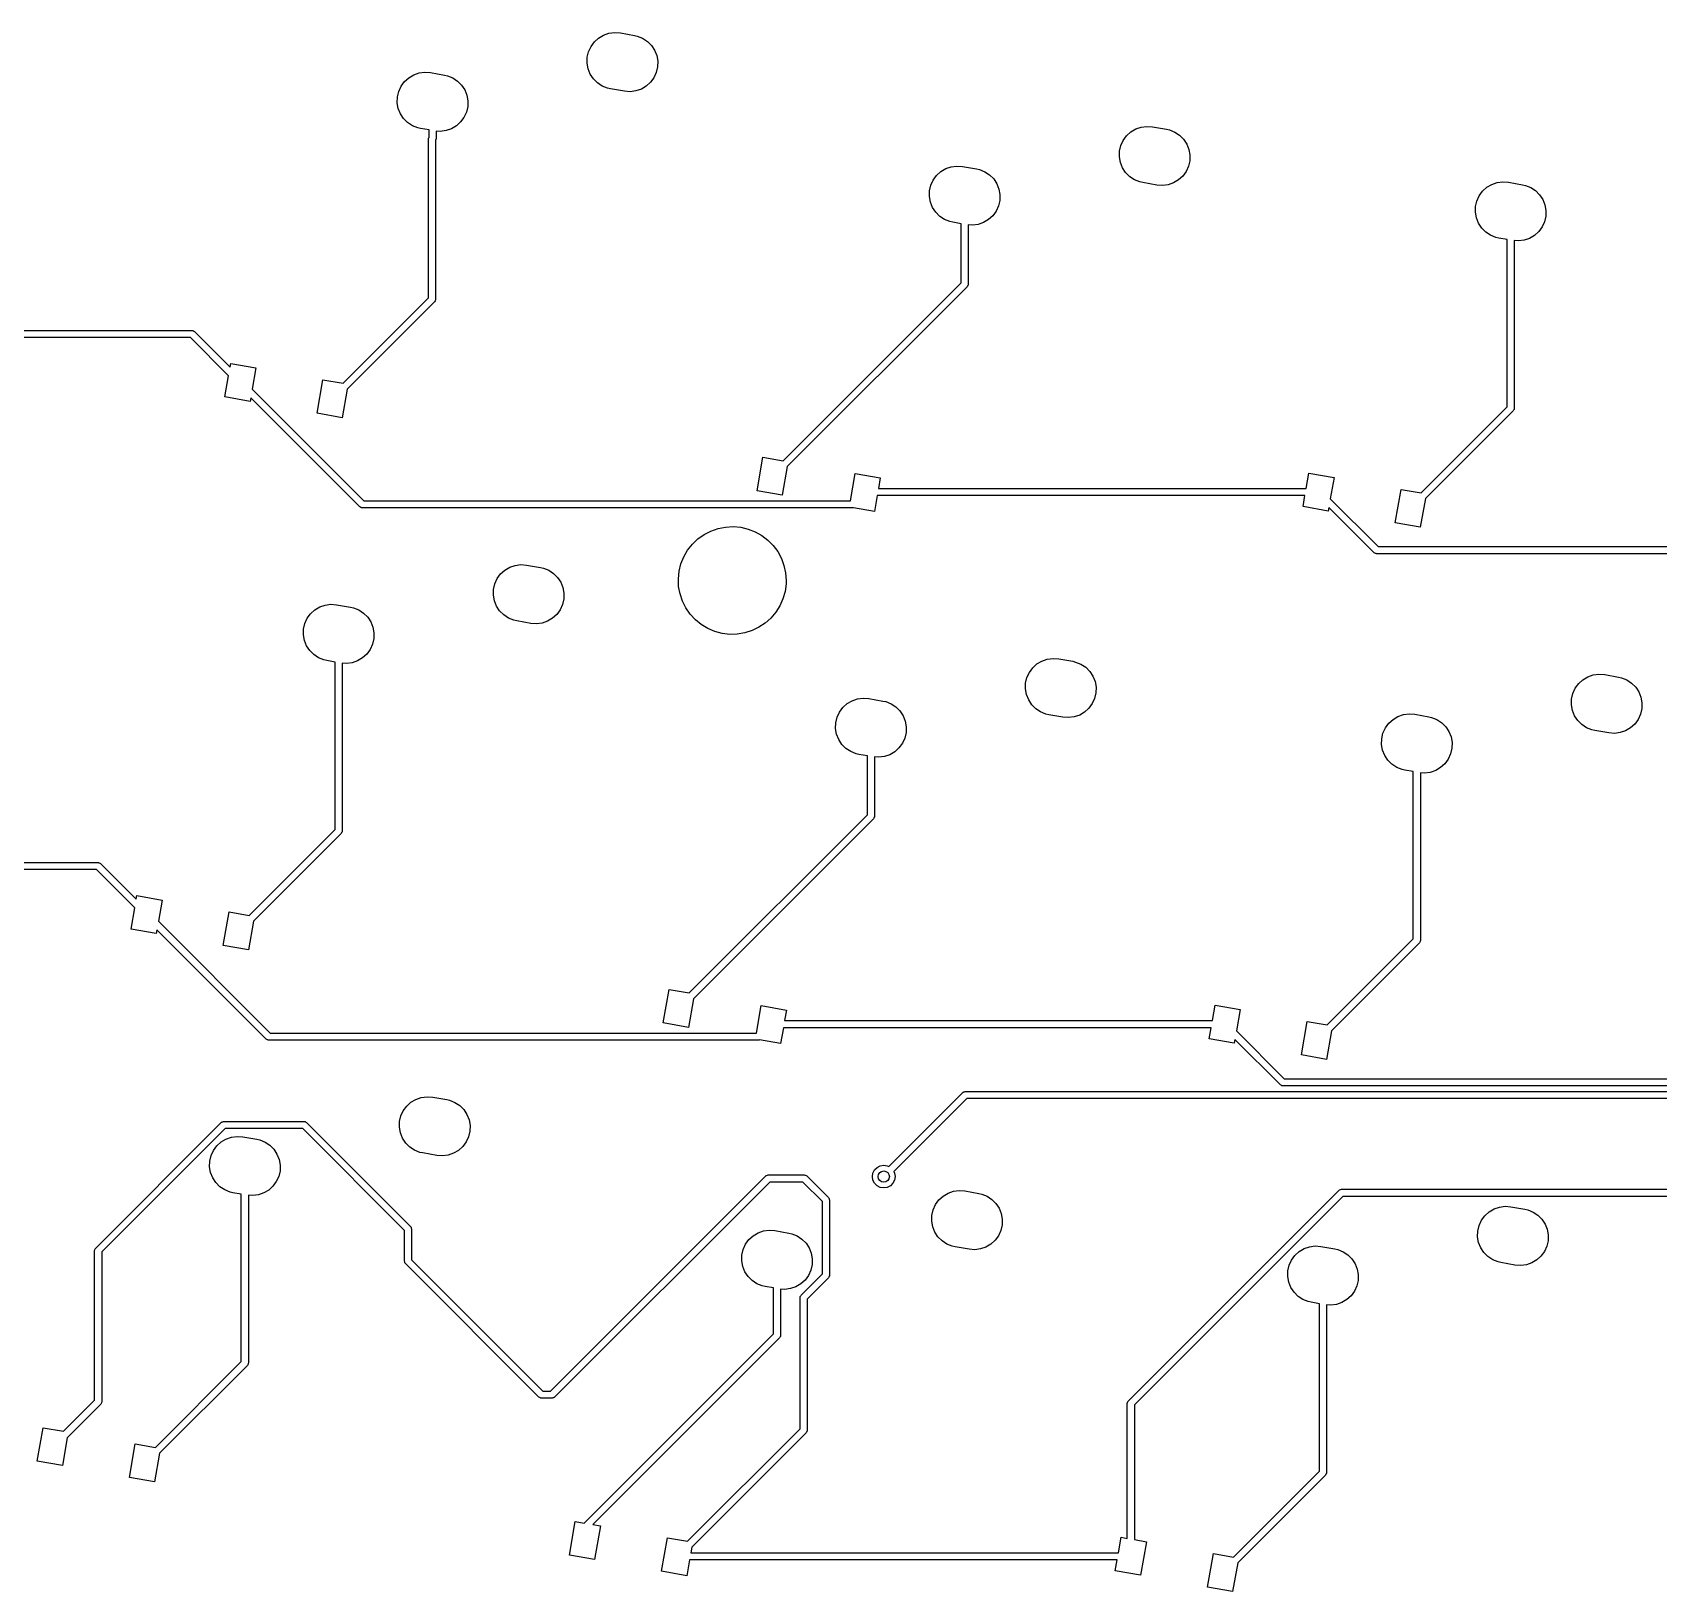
# Model space of a CAD drawing. Extents: x -73 to 321, y -180 to -25.
# Drawn here: x 5.6 to 62.9, y -148.9 to -94 of the extents above; entities that cross this region are included whole.
import ezdxf

# ---------------------------------------------------------------- set-up
doc = ezdxf.new("R2010")
doc.units = 0
doc.layers.add('BLACK', color=7, linetype='CONTINUOUS')

msp = doc.modelspace()

# ---------------------------------------------------------------- linework, layer by layer
at = {"layer": 'BLACK', "linetype": 'CONTINUOUS'}
for p, q in [((25.6902, -94.0546), (25.8813, -93.9888)), ((25.8813, -93.9888), (26.0817, -93.9627)), ((26.0817, -93.9627), (26.2833, -93.9775)), ((26.2833, -93.9775), (26.7757, -94.0644)), ((25.163, -94.6401), (25.2471, -94.4563)), ((25.2471, -94.4563), (25.3665, -94.2932)), ((25.3665, -94.2932), (25.5162, -94.1575)), ((25.5162, -94.1575), (25.6902, -94.0546)), ((26.7757, -94.0644), (26.8776, -94.0879)), ((26.8776, -94.0879), (27.0653, -94.163)), ((27.0653, -94.163), (27.234, -94.2742)), ((27.234, -94.2742), (27.377, -94.4172)), ((27.377, -94.4172), (27.4882, -94.5859)), ((25.1126, -95.0391), (25.1175, -94.837)), ((25.1483, -95.238), (25.1126, -95.0391)), ((25.1175, -94.837), (25.163, -94.6401)), ((27.4882, -94.5859), (27.5633, -94.7735)), ((27.5633, -94.7735), (27.5991, -94.9725)), ((27.5991, -94.9725), (27.5941, -95.1745)), ((18.5525, -95.8551), (18.6719, -95.692)), ((18.6719, -95.692), (18.8216, -95.5562)), ((18.8216, -95.5562), (18.9956, -95.4533)), ((18.9956, -95.4533), (19.1867, -95.3875)), ((19.1867, -95.3875), (19.3871, -95.3615)), ((19.3871, -95.3615), (19.5887, -95.3763)), ((19.5887, -95.3763), (20.0811, -95.4631)), ((20.0811, -95.4631), (20.1831, -95.4867)), ((20.1831, -95.4867), (20.3707, -95.5617)), ((20.3707, -95.5617), (20.5394, -95.673)), ((20.5394, -95.673), (20.6824, -95.8159)), ((25.2234, -95.4257), (25.1483, -95.238)), ((25.3347, -95.5944), (25.2234, -95.4257)), ((25.4776, -95.7373), (25.3347, -95.5944)), ((27.3452, -95.7183), (27.1954, -95.8541)), ((27.4645, -95.5552), (27.3452, -95.7183)), ((27.5487, -95.3714), (27.4645, -95.5552)), ((27.5941, -95.1745), (27.5487, -95.3714)), ((18.418, -96.4378), (18.4229, -96.2358)), ((18.4229, -96.2358), (18.4684, -96.0388)), ((18.4684, -96.0388), (18.5525, -95.8551)), ((20.6824, -95.8159), (20.7936, -95.9846)), ((20.7936, -95.9846), (20.8687, -96.1723)), ((20.8687, -96.1723), (20.9045, -96.3712)), ((25.6463, -95.8486), (25.4776, -95.7373)), ((25.834, -95.9236), (25.6463, -95.8486)), ((25.936, -95.9472), (25.834, -95.9236)), ((26.4284, -96.034), (25.936, -95.9472)), ((26.6299, -96.0488), (26.4284, -96.034)), ((26.8304, -96.0228), (26.6299, -96.0488)), ((27.0215, -95.957), (26.8304, -96.0228)), ((27.1954, -95.8541), (27.0215, -95.957)), ((18.4537, -96.6367), (18.418, -96.4378)), ((18.5288, -96.8244), (18.4537, -96.6367)), ((18.6401, -96.9931), (18.5288, -96.8244)), ((20.8541, -96.7702), (20.7699, -96.954)), ((20.8995, -96.5733), (20.8541, -96.7702)), ((20.9045, -96.3712), (20.8995, -96.5733)), ((18.783, -97.136), (18.6401, -96.9931)), ((18.9517, -97.2473), (18.783, -97.136)), ((19.1394, -97.3224), (18.9517, -97.2473)), ((19.2414, -97.3459), (19.1394, -97.3224)), ((19.5362, -97.3979), (19.2414, -97.3459)), ((19.5362, -97.6614), (19.5362, -97.3979)), ((19.9353, -97.4475), (19.7862, -97.4366)), ((19.7862, -97.4366), (19.7862, -97.6979)), ((20.1358, -97.4215), (19.9353, -97.4475)), ((20.3269, -97.3557), (20.1358, -97.4215)), ((20.5008, -97.2528), (20.3269, -97.3557)), ((20.6506, -97.1171), (20.5008, -97.2528)), ((20.7699, -96.954), (20.6506, -97.1171)), ((44.2768, -97.4655), (44.4507, -97.3626)), ((44.4507, -97.3626), (44.6418, -97.2968)), ((44.6418, -97.2968), (44.8423, -97.2707)), ((44.8423, -97.2707), (45.0438, -97.2855)), ((45.0438, -97.2855), (45.5362, -97.3724)), ((45.5362, -97.3724), (45.6382, -97.3959)), ((45.6382, -97.3959), (45.8259, -97.471)), ((19.5197, -97.7144), (19.5229, -97.6924)), ((19.5197, -103.315), (19.5197, -97.7144)), ((19.5226, -97.6878), (19.524, -97.6853)), ((19.5229, -97.6924), (19.5226, -97.6878)), ((19.524, -97.6853), (19.5249, -97.6789)), ((19.5249, -97.6789), (19.5362, -97.6614)), ((19.7811, -97.7334), (19.7697, -97.751)), ((19.7697, -97.751), (19.7697, -103.367)), ((19.782, -97.727), (19.7811, -97.7334)), ((19.7833, -97.7246), (19.782, -97.727)), ((19.7862, -97.6979), (19.783, -97.72)), ((19.783, -97.72), (19.7833, -97.7246)), ((43.8781, -98.145), (43.9235, -97.9481)), ((43.9235, -97.9481), (44.0077, -97.7643)), ((44.0077, -97.7643), (44.127, -97.6012)), ((44.127, -97.6012), (44.2768, -97.4655)), ((45.8259, -97.471), (45.9946, -97.5822)), ((45.9946, -97.5822), (46.1375, -97.7251)), ((46.1375, -97.7251), (46.2488, -97.8939)), ((46.2488, -97.8939), (46.3239, -98.0815)), ((43.8731, -98.3471), (43.8781, -98.145)), ((43.9089, -98.546), (43.8731, -98.3471)), ((43.984, -98.7336), (43.9089, -98.546)), ((46.3547, -98.4825), (46.3092, -98.6794)), ((46.3239, -98.0815), (46.3597, -98.2805)), ((46.3597, -98.2805), (46.3547, -98.4825)), ((37.3131, -99.1631), (37.4325, -99)), ((37.4325, -99), (37.5822, -98.8642)), ((37.5822, -98.8642), (37.7561, -98.7613)), ((37.7561, -98.7613), (37.9472, -98.6955)), ((37.9472, -98.6955), (38.1477, -98.6695)), ((38.1477, -98.6695), (38.3492, -98.6843)), ((38.3492, -98.6843), (38.8417, -98.7711)), ((38.8417, -98.7711), (38.9436, -98.7947)), ((38.9436, -98.7947), (39.1313, -98.8697)), ((39.1313, -98.8697), (39.3, -98.981)), ((39.3, -98.981), (39.4429, -99.1239)), ((39.4429, -99.1239), (39.5542, -99.2926)), ((44.0953, -98.9024), (43.984, -98.7336)), ((44.2382, -99.0453), (44.0953, -98.9024)), ((44.4069, -99.1566), (44.2382, -99.0453)), ((44.5946, -99.2316), (44.4069, -99.1566)), ((45.956, -99.1621), (45.7821, -99.265)), ((46.1057, -99.0263), (45.956, -99.1621)), ((46.2251, -98.8632), (46.1057, -99.0263)), ((46.3092, -98.6794), (46.2251, -98.8632)), ((37.1785, -99.7458), (37.1835, -99.5438)), ((37.1835, -99.5438), (37.229, -99.3468)), ((37.229, -99.3468), (37.3131, -99.1631)), ((39.5542, -99.2926), (39.6293, -99.4803)), ((39.6293, -99.4803), (39.6651, -99.6792)), ((39.6651, -99.6792), (39.6601, -99.8813)), ((44.6965, -99.2552), (44.5946, -99.2316)), ((45.189, -99.342), (44.6965, -99.2552)), ((45.3905, -99.3568), (45.189, -99.342)), ((45.5909, -99.3308), (45.3905, -99.3568)), ((45.7821, -99.265), (45.5909, -99.3308)), ((56.4747, -99.9033), (56.5588, -99.7195)), ((56.5588, -99.7195), (56.6782, -99.5564)), ((56.6782, -99.5564), (56.8279, -99.4206)), ((56.8279, -99.4206), (57.0019, -99.3178)), ((57.0019, -99.3178), (57.193, -99.252)), ((57.193, -99.252), (57.3934, -99.2259)), ((57.3934, -99.2259), (57.595, -99.2407)), ((57.595, -99.2407), (58.0874, -99.3276)), ((58.0874, -99.3276), (58.1894, -99.3511)), ((58.1894, -99.3511), (58.3771, -99.4262)), ((58.3771, -99.4262), (58.5458, -99.5374)), ((58.5458, -99.5374), (58.6887, -99.6803)), ((58.6887, -99.6803), (58.8, -99.8491)), ((37.2143, -99.9447), (37.1785, -99.7458)), ((37.2894, -100.132), (37.2143, -99.9447)), ((37.4007, -100.301), (37.2894, -100.132)), ((37.5436, -100.444), (37.4007, -100.301)), ((39.5305, -100.262), (39.4111, -100.425)), ((39.6147, -100.078), (39.5305, -100.262)), ((39.6601, -99.8813), (39.6147, -100.078)), ((56.4243, -100.302), (56.4292, -100.1)), ((56.4601, -100.501), (56.4243, -100.302)), ((56.4292, -100.1), (56.4747, -99.9033)), ((58.8, -99.8491), (58.875, -100.037)), ((58.875, -100.037), (58.9108, -100.236)), ((58.9108, -100.236), (58.9059, -100.438)), ((37.7123, -100.555), (37.5436, -100.444)), ((37.9, -100.63), (37.7123, -100.555)), ((38.002, -100.654), (37.9, -100.63)), ((38.2968, -100.706), (38.002, -100.654)), ((38.2968, -102.784), (38.2968, -100.706)), ((38.6959, -100.756), (38.5468, -100.745)), ((38.5468, -100.745), (38.5468, -102.835)), ((38.8964, -100.73), (38.6959, -100.756)), ((39.0875, -100.664), (38.8964, -100.73)), ((39.2614, -100.561), (39.0875, -100.664)), ((39.4111, -100.425), (39.2614, -100.561)), ((56.5352, -100.689), (56.4601, -100.501)), ((56.6464, -100.858), (56.5352, -100.689)), ((56.7893, -101), (56.6464, -100.858)), ((58.7763, -100.818), (58.6569, -100.981)), ((58.8604, -100.635), (58.7763, -100.818)), ((58.9059, -100.438), (58.8604, -100.635)), ((56.9581, -101.112), (56.7893, -101)), ((57.1457, -101.187), (56.9581, -101.112)), ((57.2477, -101.21), (57.1457, -101.187)), ((57.5426, -101.262), (57.2477, -101.21)), ((57.5426, -107.163), (57.5426, -101.262)), ((57.9417, -101.312), (57.7926, -101.301)), ((57.7926, -101.301), (57.7926, -107.215)), ((58.1421, -101.286), (57.9417, -101.312)), ((58.3332, -101.22), (58.1421, -101.286)), ((58.5072, -101.117), (58.3332, -101.22)), ((58.6569, -100.981), (58.5072, -101.117)), ((32.0161, -109.064), (38.2968, -102.784)), ((38.5102, -102.924), (32.1654, -109.269)), ((38.525, -102.897), (38.5102, -102.924)), ((38.5417, -102.871), (38.525, -102.897)), ((38.5426, -102.864), (38.5417, -102.871)), ((38.5439, -102.862), (38.5426, -102.864)), ((38.5468, -102.835), (38.5436, -102.857)), ((38.5436, -102.857), (38.5439, -102.862)), ((16.5054, -106.329), (19.5197, -103.315)), ((19.7331, -103.455), (16.6546, -106.534)), ((19.7479, -103.428), (19.7331, -103.455)), ((19.7646, -103.402), (19.7479, -103.428)), ((19.7655, -103.396), (19.7646, -103.402)), ((19.7669, -103.393), (19.7655, -103.396)), ((19.7697, -103.367), (19.7665, -103.389)), ((19.7665, -103.389), (19.7669, -103.393)), ((11.1277, -104.717), (-9.2404, -104.717)), ((-9.1963, -104.467), (11.1795, -104.467)), ((12.4729, -106.063), (11.1277, -104.717)), ((11.1795, -104.467), (11.2015, -104.47)), ((11.2015, -104.47), (11.2061, -104.47)), ((11.2061, -104.47), (11.2086, -104.471)), ((11.2086, -104.471), (11.215, -104.472)), ((11.215, -104.472), (11.2408, -104.489)), ((11.2408, -104.489), (11.2678, -104.504)), ((11.2678, -104.504), (12.5259, -105.762)), ((12.5259, -105.762), (12.5489, -105.632)), ((12.5489, -105.632), (13.4352, -105.788)), ((13.4352, -105.788), (13.3028, -106.539)), ((12.3405, -106.813), (12.4729, -106.063)), ((13.3028, -106.539), (17.2412, -110.477)), ((15.5904, -107.386), (15.7988, -106.205)), ((15.7988, -106.205), (16.5054, -106.329)), ((16.6546, -106.534), (16.4767, -107.543)), ((13.2268, -106.97), (12.3405, -106.813)), ((13.2498, -106.839), (13.2268, -106.97)), ((17.101, -110.691), (13.2498, -106.839)), ((54.5117, -110.194), (57.5426, -107.163)), ((16.4767, -107.543), (15.5904, -107.386)), ((57.756, -107.303), (54.661, -110.398)), ((57.7707, -107.276), (57.756, -107.303)), ((57.7874, -107.25), (57.7707, -107.276)), ((57.7883, -107.244), (57.7874, -107.25)), ((57.7897, -107.241), (57.7883, -107.244)), ((57.7926, -107.215), (57.7894, -107.237)), ((57.7894, -107.237), (57.7897, -107.241)), ((31.1011, -110.121), (31.3095, -108.94)), ((31.3095, -108.94), (32.0161, -109.064)), ((32.1654, -109.269), (31.9874, -110.278)), ((34.3893, -110.477), (34.5593, -109.513)), ((34.5593, -109.513), (35.4457, -109.669)), ((35.4457, -109.669), (35.3802, -110.04)), ((35.3802, -110.04), (50.4593, -110.04)), ((50.4593, -110.04), (50.5552, -109.496)), ((50.5552, -109.496), (51.4416, -109.652)), ((51.4416, -109.652), (51.3092, -110.403)), ((17.2412, -110.477), (34.3893, -110.477)), ((31.9874, -110.278), (31.1011, -110.121)), ((35.3361, -110.29), (35.2373, -110.851)), ((50.4152, -110.29), (35.3361, -110.29)), ((50.3469, -110.678), (50.4152, -110.29)), ((51.3092, -110.403), (52.9963, -112.09)), ((53.5967, -111.251), (53.8051, -110.069)), ((53.8051, -110.069), (54.5117, -110.194)), ((54.661, -110.398), (54.483, -111.407)), ((17.128, -110.705), (17.101, -110.691)), ((17.1539, -110.722), (17.128, -110.705)), ((17.1603, -110.723), (17.1539, -110.722)), ((17.1628, -110.724), (17.1603, -110.723)), ((17.1674, -110.724), (17.1628, -110.724)), ((17.1894, -110.727), (17.1674, -110.724)), ((34.4778, -110.727), (17.1894, -110.727)), ((34.4999, -110.721), (34.4778, -110.727)), ((35.2373, -110.851), (34.4999, -110.721)), ((51.2332, -110.834), (50.3469, -110.678)), ((51.2562, -110.704), (51.2332, -110.834)), ((52.8561, -112.304), (51.2562, -110.704)), ((29.0149, -111.82), (29.2333, -111.664)), ((29.2333, -111.664), (29.4714, -111.54)), ((29.4714, -111.54), (29.7246, -111.451)), ((29.7246, -111.451), (29.9879, -111.399)), ((29.9879, -111.399), (30.2558, -111.384)), ((30.2558, -111.384), (30.5232, -111.407)), ((30.5232, -111.407), (30.7847, -111.468)), ((30.7847, -111.468), (31.035, -111.565)), ((31.035, -111.565), (31.2691, -111.696)), ((31.2691, -111.696), (31.4825, -111.859)), ((54.483, -111.407), (53.5967, -111.251)), ((28.5197, -112.448), (28.6545, -112.216)), ((28.6545, -112.216), (28.8207, -112.005)), ((28.8207, -112.005), (29.0149, -111.82)), ((31.4825, -111.859), (31.6708, -112.05)), ((31.6708, -112.05), (31.8302, -112.266)), ((31.8302, -112.266), (31.9577, -112.502)), ((52.8831, -112.319), (52.8561, -112.304)), ((52.909, -112.335), (52.8831, -112.319)), ((52.9154, -112.336), (52.909, -112.335)), ((52.9179, -112.338), (52.9154, -112.336)), ((52.9225, -112.337), (52.9179, -112.338)), ((52.9445, -112.34), (52.9225, -112.337)), ((72.8811, -112.34), (52.9445, -112.34)), ((52.9963, -112.09), (72.7926, -112.09)), ((22.0585, -113.054), (22.2082, -112.918)), ((22.2082, -112.918), (22.3822, -112.815)), ((22.3822, -112.815), (22.5733, -112.749)), ((22.5733, -112.749), (22.7737, -112.723)), ((22.7737, -112.723), (22.9753, -112.738)), ((22.9753, -112.738), (23.4677, -112.825)), ((23.4677, -112.825), (23.5696, -112.849)), ((23.5696, -112.849), (23.7573, -112.924)), ((28.3543, -112.957), (28.419, -112.697)), ((28.419, -112.697), (28.5197, -112.448)), ((31.9577, -112.502), (32.0506, -112.754)), ((32.0506, -112.754), (32.107, -113.016)), ((21.8095, -113.598), (21.855, -113.401)), ((21.855, -113.401), (21.9391, -113.217)), ((21.9391, -113.217), (22.0585, -113.054)), ((23.7573, -112.924), (23.926, -113.035)), ((23.926, -113.035), (24.069, -113.178)), ((24.069, -113.178), (24.1802, -113.346)), ((24.1802, -113.346), (24.2553, -113.534)), ((28.3269, -113.224), (28.3543, -112.957)), ((28.3375, -113.492), (28.3269, -113.224)), ((28.3857, -113.757), (28.3375, -113.492)), ((32.1223, -113.403), (32.0865, -113.669)), ((32.107, -113.016), (32.126, -113.284)), ((32.126, -113.284), (32.1223, -113.403)), ((21.8046, -113.8), (21.8095, -113.598)), ((21.8403, -113.999), (21.8046, -113.8)), ((21.9154, -114.186), (21.8403, -113.999)), ((24.2861, -113.935), (24.2407, -114.132)), ((24.2553, -113.534), (24.2911, -113.733)), ((24.2911, -113.733), (24.2861, -113.935)), ((28.4706, -114.011), (28.3857, -113.757)), ((28.5906, -114.251), (28.4706, -114.011)), ((32.0137, -113.928), (31.9052, -114.173)), ((32.0865, -113.669), (32.0137, -113.928)), ((15.1604, -114.799), (15.2445, -114.616)), ((15.2445, -114.616), (15.3639, -114.453)), ((15.3639, -114.453), (15.5136, -114.317)), ((15.5136, -114.317), (15.6876, -114.214)), ((15.6876, -114.214), (15.8787, -114.148)), ((15.8787, -114.148), (16.0791, -114.122)), ((16.0791, -114.122), (16.2807, -114.137)), ((16.2807, -114.137), (16.7731, -114.224)), ((16.7731, -114.224), (16.8751, -114.247)), ((16.8751, -114.247), (17.0627, -114.322)), ((17.0627, -114.322), (17.2314, -114.434)), ((17.2314, -114.434), (17.3744, -114.576)), ((17.3744, -114.576), (17.4856, -114.745)), ((22.0267, -114.355), (21.9154, -114.186)), ((22.1696, -114.498), (22.0267, -114.355)), ((22.3383, -114.609), (22.1696, -114.498)), ((22.526, -114.684), (22.3383, -114.609)), ((23.8874, -114.615), (23.7135, -114.718)), ((24.0372, -114.479), (23.8874, -114.615)), ((24.1565, -114.316), (24.0372, -114.479)), ((24.2407, -114.132), (24.1565, -114.316)), ((28.7432, -114.472), (28.5906, -114.251)), ((28.9254, -114.669), (28.7432, -114.472)), ((31.5904, -114.606), (31.3905, -114.785)), ((31.7631, -114.401), (31.5904, -114.606)), ((31.9052, -114.173), (31.7631, -114.401)), ((15.11, -115.198), (15.1149, -114.996)), ((15.1458, -115.397), (15.11, -115.198)), ((15.1149, -114.996), (15.1604, -114.799)), ((17.4856, -114.745), (17.5607, -114.933)), ((17.5607, -114.933), (17.5965, -115.132)), ((17.5965, -115.132), (17.5915, -115.334)), ((22.628, -114.708), (22.526, -114.684)), ((23.1204, -114.795), (22.628, -114.708)), ((23.3219, -114.809), (23.1204, -114.795)), ((23.5224, -114.783), (23.3219, -114.809)), ((23.7135, -114.718), (23.5224, -114.783)), ((29.1335, -114.838), (28.9254, -114.669)), ((29.3634, -114.977), (29.1335, -114.838)), ((29.6106, -115.082), (29.3634, -114.977)), ((29.87, -115.15), (29.6106, -115.082)), ((30.1365, -115.182), (29.87, -115.15)), ((30.4048, -115.176), (30.1365, -115.182)), ((30.6695, -115.132), (30.4048, -115.176)), ((30.9254, -115.051), (30.6695, -115.132)), ((31.1674, -114.934), (30.9254, -115.051)), ((31.3905, -114.785), (31.1674, -114.934)), ((15.2208, -115.585), (15.1458, -115.397)), ((15.3321, -115.754), (15.2208, -115.585)), ((15.475, -115.897), (15.3321, -115.754)), ((17.4619, -115.715), (17.3426, -115.878)), ((17.5461, -115.531), (17.4619, -115.715)), ((17.5915, -115.334), (17.5461, -115.531)), ((15.6437, -116.008), (15.475, -115.897)), ((15.8314, -116.083), (15.6437, -116.008)), ((15.9334, -116.106), (15.8314, -116.083)), ((16.2282, -116.158), (15.9334, -116.106)), ((16.2282, -122.059), (16.2282, -116.158)), ((16.6273, -116.208), (16.4782, -116.197)), ((16.4782, -116.197), (16.4782, -122.111)), ((16.8278, -116.182), (16.6273, -116.208)), ((17.0189, -116.116), (16.8278, -116.182)), ((17.1928, -116.013), (17.0189, -116.116)), ((17.3426, -115.878), (17.1928, -116.013)), ((40.8191, -116.362), (40.9688, -116.226)), ((40.9688, -116.226), (41.1427, -116.123)), ((41.1427, -116.123), (41.3338, -116.057)), ((41.3338, -116.057), (41.5343, -116.031)), ((41.5343, -116.031), (41.7358, -116.046)), ((41.7358, -116.046), (42.2282, -116.133)), ((42.2282, -116.133), (42.3302, -116.157)), ((42.3302, -116.157), (42.5179, -116.232)), ((42.5179, -116.232), (42.6866, -116.343)), ((42.6866, -116.343), (42.8295, -116.486)), ((40.5651, -117.108), (40.5701, -116.906)), ((40.5701, -116.906), (40.6155, -116.709)), ((40.6155, -116.709), (40.6997, -116.525)), ((40.6997, -116.525), (40.8191, -116.362)), ((42.8295, -116.486), (42.9408, -116.654)), ((42.9408, -116.654), (43.0159, -116.842)), ((43.0159, -116.842), (43.0517, -117.041)), ((59.9454, -117.081), (60.0648, -116.918)), ((60.0648, -116.918), (60.2145, -116.782)), ((60.2145, -116.782), (60.3885, -116.68)), ((60.3885, -116.68), (60.5796, -116.614)), ((60.5796, -116.614), (60.78, -116.588)), ((60.78, -116.588), (60.9816, -116.603)), ((60.9816, -116.603), (61.474, -116.689)), ((61.474, -116.689), (61.576, -116.713)), ((61.576, -116.713), (61.7637, -116.788)), ((61.7637, -116.788), (61.9324, -116.899)), ((61.9324, -116.899), (62.0753, -117.042)), ((34.4481, -117.522), (34.6393, -117.456)), ((34.6393, -117.456), (34.8397, -117.43)), ((34.8397, -117.43), (35.0412, -117.445)), ((35.0412, -117.445), (35.5337, -117.532)), ((40.6009, -117.307), (40.5651, -117.108)), ((40.676, -117.494), (40.6009, -117.307)), ((40.7873, -117.663), (40.676, -117.494)), ((43.0012, -117.44), (42.9171, -117.624)), ((43.0467, -117.243), (43.0012, -117.44)), ((43.0517, -117.041), (43.0467, -117.243)), ((59.8109, -117.664), (59.8158, -117.462)), ((59.8158, -117.462), (59.8613, -117.265)), ((59.8613, -117.265), (59.9454, -117.081)), ((62.0753, -117.042), (62.1866, -117.211)), ((62.1866, -117.211), (62.2616, -117.399)), ((62.2616, -117.399), (62.2974, -117.597)), ((33.921, -118.107), (34.0051, -117.924)), ((34.0051, -117.924), (34.1245, -117.761)), ((34.1245, -117.761), (34.2742, -117.625)), ((34.2742, -117.625), (34.4481, -117.522)), ((35.5337, -117.532), (35.6356, -117.555)), ((35.6356, -117.555), (35.8233, -117.63)), ((35.8233, -117.63), (35.992, -117.742)), ((35.992, -117.742), (36.135, -117.884)), ((36.135, -117.884), (36.2462, -118.053)), ((36.2462, -118.053), (36.3213, -118.241)), ((40.9302, -117.806), (40.7873, -117.663)), ((41.0989, -117.917), (40.9302, -117.806)), ((41.2866, -117.992), (41.0989, -117.917)), ((41.3885, -118.016), (41.2866, -117.992)), ((41.881, -118.103), (41.3885, -118.016)), ((42.4741, -118.026), (42.283, -118.091)), ((42.648, -117.923), (42.4741, -118.026)), ((42.7977, -117.787), (42.648, -117.923)), ((42.9171, -117.624), (42.7977, -117.787)), ((53.6939, -118.078), (53.885, -118.013)), ((53.885, -118.013), (54.0854, -117.987)), ((54.0854, -117.987), (54.287, -118.001)), ((54.287, -118.001), (54.7794, -118.088)), ((59.8467, -117.863), (59.8109, -117.664)), ((59.9218, -118.051), (59.8467, -117.863)), ((60.033, -118.219), (59.9218, -118.051)), ((62.247, -117.996), (62.1629, -118.18)), ((62.2925, -117.8), (62.247, -117.996)), ((62.2974, -117.597), (62.2925, -117.8)), ((33.8705, -118.506), (33.8755, -118.304)), ((33.9063, -118.705), (33.8705, -118.506)), ((33.8755, -118.304), (33.921, -118.107)), ((36.3521, -118.642), (36.3067, -118.839)), ((36.3213, -118.241), (36.3571, -118.44)), ((36.3571, -118.44), (36.3521, -118.642)), ((42.0825, -118.117), (41.881, -118.103)), ((42.283, -118.091), (42.0825, -118.117)), ((53.1667, -118.664), (53.2508, -118.48)), ((53.2508, -118.48), (53.3702, -118.317)), ((53.3702, -118.317), (53.5199, -118.181)), ((53.5199, -118.181), (53.6939, -118.078)), ((54.7794, -118.088), (54.8814, -118.112)), ((54.8814, -118.112), (55.0691, -118.187)), ((55.0691, -118.187), (55.2378, -118.298)), ((55.2378, -118.298), (55.3807, -118.441)), ((55.3807, -118.441), (55.492, -118.61)), ((55.492, -118.61), (55.567, -118.797)), ((60.1759, -118.362), (60.033, -118.219)), ((60.3447, -118.474), (60.1759, -118.362)), ((60.5323, -118.549), (60.3447, -118.474)), ((60.6343, -118.572), (60.5323, -118.549)), ((61.1267, -118.659), (60.6343, -118.572)), ((61.5287, -118.648), (61.3283, -118.674)), ((61.7198, -118.582), (61.5287, -118.648)), ((61.8938, -118.479), (61.7198, -118.582)), ((62.0435, -118.343), (61.8938, -118.479)), ((62.1629, -118.18), (62.0435, -118.343)), ((33.9814, -118.893), (33.9063, -118.705)), ((34.0927, -119.062), (33.9814, -118.893)), ((34.2356, -119.205), (34.0927, -119.062)), ((34.4043, -119.316), (34.2356, -119.205)), ((36.1032, -119.186), (35.9534, -119.321)), ((36.2225, -119.023), (36.1032, -119.186)), ((36.3067, -118.839), (36.2225, -119.023)), ((53.1163, -119.063), (53.1212, -118.861)), ((53.1521, -119.262), (53.1163, -119.063)), ((53.1212, -118.861), (53.1667, -118.664)), ((55.5979, -119.198), (55.5524, -119.395)), ((55.567, -118.797), (55.6028, -118.996)), ((55.6028, -118.996), (55.5979, -119.198)), ((61.3283, -118.674), (61.1267, -118.659)), ((34.592, -119.391), (34.4043, -119.316)), ((34.694, -119.414), (34.592, -119.391)), ((34.9888, -119.466), (34.694, -119.414)), ((34.9888, -121.544), (34.9888, -119.466)), ((35.3879, -119.516), (35.2388, -119.505)), ((35.2388, -119.505), (35.2388, -121.596)), ((35.5884, -119.49), (35.3879, -119.516)), ((35.7795, -119.424), (35.5884, -119.49)), ((35.9534, -119.321), (35.7795, -119.424)), ((53.2272, -119.449), (53.1521, -119.262)), ((53.3384, -119.618), (53.2272, -119.449)), ((53.4813, -119.761), (53.3384, -119.618)), ((53.6501, -119.872), (53.4813, -119.761)), ((55.3489, -119.742), (55.1992, -119.878)), ((55.4683, -119.579), (55.3489, -119.742)), ((55.5524, -119.395), (55.4683, -119.579)), ((53.8377, -119.947), (53.6501, -119.872)), ((53.9397, -119.971), (53.8377, -119.947)), ((54.2346, -120.023), (53.9397, -119.971)), ((54.2346, -125.923), (54.2346, -120.023)), ((54.6337, -120.073), (54.4846, -120.062)), ((54.4846, -120.062), (54.4846, -125.975)), ((54.8341, -120.047), (54.6337, -120.073)), ((55.0252, -119.981), (54.8341, -120.047)), ((55.1992, -119.878), (55.0252, -119.981)), ((13.1974, -125.09), (16.2282, -122.059)), ((28.7081, -127.825), (34.9888, -121.544)), ((35.2022, -121.684), (28.8574, -128.029)), ((35.217, -121.657), (35.2022, -121.684)), ((35.2337, -121.631), (35.217, -121.657)), ((35.2346, -121.625), (35.2337, -121.631)), ((35.2359, -121.623), (35.2346, -121.625)), ((35.2388, -121.596), (35.2356, -121.618)), ((35.2356, -121.618), (35.2359, -121.623)), ((16.4416, -122.199), (13.3466, -125.294)), ((16.4564, -122.172), (16.4416, -122.199)), ((16.4731, -122.146), (16.4564, -122.172)), ((16.474, -122.14), (16.4731, -122.146)), ((16.4753, -122.137), (16.474, -122.14)), ((16.4782, -122.111), (16.475, -122.133)), ((16.475, -122.133), (16.4753, -122.137)), ((-12.5043, -123.228), (7.8715, -123.228)), ((7.8715, -123.228), (7.8935, -123.231)), ((7.8935, -123.231), (7.8981, -123.231)), ((7.8981, -123.231), (7.9006, -123.232)), ((7.9006, -123.232), (7.907, -123.233)), ((7.907, -123.233), (7.9328, -123.25)), ((7.8197, -123.478), (-12.5484, -123.478)), ((9.1649, -124.823), (7.8197, -123.478)), ((7.9328, -123.25), (7.9599, -123.264)), ((7.9599, -123.264), (9.2179, -124.523)), ((9.0325, -125.574), (9.1649, -124.823)), ((9.2179, -124.523), (9.2409, -124.392)), ((9.2409, -124.392), (10.1272, -124.549)), ((10.1272, -124.549), (9.9948, -125.299)), ((9.9948, -125.299), (13.9332, -129.238)), ((12.2824, -126.147), (12.4908, -124.965)), ((12.4908, -124.965), (13.1974, -125.09)), ((13.3466, -125.294), (13.1687, -126.303)), ((9.9188, -125.73), (9.0325, -125.574)), ((9.9418, -125.6), (9.9188, -125.73)), ((13.793, -129.451), (9.9418, -125.6)), ((51.2037, -128.954), (54.2346, -125.923)), ((54.448, -126.064), (51.353, -129.159)), ((54.4627, -126.037), (54.448, -126.064)), ((54.4794, -126.011), (54.4627, -126.037)), ((54.4803, -126.004), (54.4794, -126.011)), ((54.4817, -126.002), (54.4803, -126.004)), ((54.4846, -125.975), (54.4814, -125.997)), ((54.4814, -125.997), (54.4817, -126.002)), ((13.1687, -126.303), (12.2824, -126.147)), ((27.7931, -128.882), (28.0015, -127.7)), ((28.0015, -127.7), (28.7081, -127.825)), ((28.8574, -128.029), (28.6794, -129.038)), ((31.0813, -129.238), (31.2513, -128.273)), ((31.2513, -128.273), (32.1377, -128.43)), ((47.1513, -128.801), (47.2472, -128.257)), ((47.2472, -128.257), (48.1336, -128.413)), ((28.6794, -129.038), (27.7931, -128.882)), ((32.1377, -128.43), (32.0722, -128.801)), ((32.0722, -128.801), (47.1513, -128.801)), ((48.1336, -128.413), (48.0012, -129.164)), ((50.2887, -130.011), (50.4971, -128.83)), ((50.4971, -128.83), (51.2037, -128.954)), ((13.82, -129.466), (13.793, -129.451)), ((13.8459, -129.483), (13.82, -129.466)), ((13.8523, -129.484), (13.8459, -129.483)), ((13.8548, -129.485), (13.8523, -129.484)), ((13.8594, -129.485), (13.8548, -129.485)), ((13.8814, -129.488), (13.8594, -129.485)), ((31.1698, -129.488), (13.8814, -129.488)), ((13.9332, -129.238), (31.0813, -129.238)), ((31.1919, -129.481), (31.1698, -129.488)), ((31.9293, -129.611), (31.1919, -129.481)), ((32.0281, -129.051), (31.9293, -129.611)), ((47.1072, -129.051), (32.0281, -129.051)), ((47.0389, -129.438), (47.1072, -129.051)), ((47.9252, -129.595), (47.0389, -129.438)), ((47.9482, -129.464), (47.9252, -129.595)), ((49.5481, -131.064), (47.9482, -129.464)), ((48.0012, -129.164), (49.6883, -130.851)), ((51.353, -129.159), (51.1751, -130.168)), ((51.1751, -130.168), (50.2887, -130.011)), ((49.5751, -131.079), (49.5481, -131.064)), ((49.601, -131.096), (49.5751, -131.079)), ((49.6074, -131.097), (49.601, -131.096)), ((49.6099, -131.098), (49.6074, -131.097)), ((49.6145, -131.098), (49.6099, -131.098)), ((49.6365, -131.101), (49.6145, -131.098)), ((69.5731, -131.101), (49.6365, -131.101)), ((49.6883, -130.851), (69.4846, -130.851)), ((18.6311, -131.977), (18.7505, -131.814)), ((18.7505, -131.814), (18.9002, -131.679)), ((18.9002, -131.679), (19.0742, -131.576)), ((19.0742, -131.576), (19.2653, -131.51)), ((19.2653, -131.51), (19.4657, -131.484)), ((19.4657, -131.484), (19.6673, -131.499)), ((19.6673, -131.499), (20.1597, -131.586)), ((20.1597, -131.586), (20.2617, -131.609)), ((20.2617, -131.609), (20.4493, -131.684)), ((20.4493, -131.684), (20.618, -131.795)), ((20.618, -131.795), (20.761, -131.938)), ((35.7423, -133.946), (38.3511, -131.337)), ((38.4912, -131.551), (35.9191, -134.123)), ((38.3511, -131.337), (38.3689, -131.324)), ((38.3689, -131.324), (38.3719, -131.32)), ((38.3719, -131.32), (38.3746, -131.32)), ((38.3746, -131.32), (38.3798, -131.316)), ((38.3798, -131.316), (38.4099, -131.309)), ((38.4099, -131.309), (38.4395, -131.301)), ((38.4395, -131.301), (68.4335, -131.301)), ((68.3817, -131.551), (38.4912, -131.551)), ((7.7856, -136.818), (12.209, -132.394)), ((12.209, -132.394), (12.2268, -132.381)), ((12.2268, -132.381), (12.2299, -132.377)), ((12.2299, -132.377), (12.2326, -132.377)), ((12.2326, -132.377), (12.2377, -132.373)), ((12.2377, -132.373), (12.2678, -132.366)), ((12.2678, -132.366), (12.2974, -132.358)), ((12.2974, -132.358), (15.1346, -132.358)), ((15.1346, -132.358), (15.1566, -132.361)), ((15.1566, -132.361), (15.1612, -132.36)), ((15.1612, -132.36), (15.1637, -132.362)), ((15.1637, -132.362), (15.1701, -132.363)), ((15.1701, -132.363), (15.196, -132.379)), ((15.196, -132.379), (15.223, -132.394)), ((15.223, -132.394), (18.8844, -136.056)), ((18.4966, -132.56), (18.5015, -132.358)), ((18.5015, -132.358), (18.547, -132.161)), ((18.547, -132.161), (18.6311, -131.977)), ((20.761, -131.938), (20.8722, -132.107)), ((20.8722, -132.107), (20.9473, -132.295)), ((20.9473, -132.295), (20.9831, -132.494)), ((12.3492, -132.608), (7.999, -136.958)), ((12.2056, -133.077), (12.3796, -132.975)), ((15.0828, -132.608), (12.3492, -132.608)), ((12.3796, -132.975), (12.5707, -132.909)), ((12.5707, -132.909), (12.7711, -132.883)), ((12.7711, -132.883), (12.9727, -132.897)), ((12.9727, -132.897), (13.4651, -132.984)), ((18.671, -136.196), (15.0828, -132.608)), ((18.5323, -132.759), (18.4966, -132.56)), ((18.6074, -132.947), (18.5323, -132.759)), ((18.7187, -133.116), (18.6074, -132.947)), ((20.9327, -132.893), (20.8485, -133.076)), ((20.9781, -132.696), (20.9327, -132.893)), ((20.9831, -132.494), (20.9781, -132.696)), ((11.8524, -133.56), (11.9365, -133.376)), ((11.9365, -133.376), (12.0559, -133.213)), ((12.0559, -133.213), (12.2056, -133.077)), ((13.4651, -132.984), (13.5671, -133.008)), ((13.5671, -133.008), (13.7547, -133.083)), ((13.7547, -133.083), (13.9234, -133.194)), ((13.9234, -133.194), (14.0664, -133.337)), ((14.0664, -133.337), (14.1776, -133.506)), ((14.1776, -133.506), (14.2527, -133.693)), ((18.8616, -133.258), (18.7187, -133.116)), ((19.0303, -133.37), (18.8616, -133.258)), ((19.218, -133.445), (19.0303, -133.37)), ((19.32, -133.468), (19.218, -133.445)), ((19.8124, -133.555), (19.32, -133.468)), ((20.2144, -133.544), (20.0139, -133.57)), ((20.4055, -133.478), (20.2144, -133.544)), ((20.5794, -133.375), (20.4055, -133.478)), ((20.7292, -133.239), (20.5794, -133.375)), ((20.8485, -133.076), (20.7292, -133.239)), ((11.802, -133.959), (11.8069, -133.757)), ((11.8378, -134.158), (11.802, -133.959)), ((11.8069, -133.757), (11.8524, -133.56)), ((14.2835, -134.094), (14.2381, -134.291)), ((14.2527, -133.693), (14.2885, -133.892)), ((14.2885, -133.892), (14.2835, -134.094)), ((20.0139, -133.57), (19.8124, -133.555)), ((35.1852, -134.176), (35.242, -134.064)), ((35.242, -134.064), (35.3305, -133.976)), ((35.3305, -133.976), (35.442, -133.919)), ((35.442, -133.919), (35.5657, -133.899)), ((35.5657, -133.899), (35.6893, -133.919)), ((35.6893, -133.919), (35.7423, -133.946)), ((35.9191, -134.123), (35.9461, -134.176)), ((11.9128, -134.346), (11.8378, -134.158)), ((12.0241, -134.514), (11.9128, -134.346)), ((12.167, -134.657), (12.0241, -134.514)), ((12.3357, -134.768), (12.167, -134.657)), ((14.0346, -134.638), (13.8848, -134.774)), ((14.1539, -134.475), (14.0346, -134.638)), ((14.2381, -134.291), (14.1539, -134.475)), ((23.8242, -141.861), (31.4076, -134.278)), ((31.5478, -134.491), (23.9644, -142.074)), ((31.4076, -134.278), (31.4254, -134.264)), ((31.4254, -134.264), (31.4285, -134.261)), ((31.4285, -134.261), (31.4312, -134.26)), ((31.4312, -134.26), (31.4364, -134.256)), ((31.4364, -134.256), (31.4665, -134.25)), ((31.4665, -134.25), (31.496, -134.241)), ((31.496, -134.241), (32.766, -134.241)), ((32.7142, -134.491), (31.5478, -134.491)), ((33.403, -135.18), (32.7142, -134.491)), ((32.766, -134.241), (32.788, -134.244)), ((32.788, -134.244), (32.7926, -134.244)), ((32.7926, -134.244), (32.7951, -134.245)), ((32.7951, -134.245), (32.8015, -134.246)), ((32.8015, -134.246), (32.8274, -134.263)), ((32.8274, -134.263), (32.8544, -134.278)), ((32.8544, -134.278), (33.6164, -135.04)), ((35.1657, -134.299), (35.1852, -134.176)), ((35.1852, -134.423), (35.1657, -134.299)), ((35.242, -134.534), (35.1852, -134.423)), ((35.3305, -134.623), (35.242, -134.534)), ((35.442, -134.68), (35.3305, -134.623)), ((35.5657, -134.699), (35.442, -134.68)), ((35.6893, -134.68), (35.5657, -134.699)), ((35.8008, -134.623), (35.6893, -134.68)), ((35.8893, -134.534), (35.8008, -134.623)), ((35.9461, -134.423), (35.8893, -134.534)), ((35.9461, -134.176), (35.9657, -134.299)), ((35.9657, -134.299), (35.9461, -134.423)), ((12.5234, -134.844), (12.3357, -134.768)), ((12.6254, -134.867), (12.5234, -134.844)), ((12.9202, -134.919), (12.6254, -134.867)), ((12.9202, -140.82), (12.9202, -134.919)), ((13.3193, -134.969), (13.1702, -134.958)), ((13.1702, -134.958), (13.1702, -140.871)), ((13.5198, -134.943), (13.3193, -134.969)), ((13.7109, -134.877), (13.5198, -134.943)), ((13.8848, -134.774), (13.7109, -134.877)), ((33.403, -137.729), (33.403, -135.18)), ((33.6164, -135.04), (33.6297, -135.057)), ((33.6297, -135.057), (33.6332, -135.06)), ((33.6332, -135.06), (33.634, -135.063)), ((33.634, -135.063), (33.6379, -135.068)), ((33.6379, -135.068), (33.6443, -135.098)), ((33.6443, -135.098), (33.653, -135.128)), ((33.653, -135.128), (33.653, -137.781)), ((37.3917, -135.285), (37.5111, -135.122)), ((37.5111, -135.122), (37.6608, -134.987)), ((37.6608, -134.987), (37.8347, -134.884)), ((37.8347, -134.884), (38.0258, -134.818)), ((38.0258, -134.818), (38.2263, -134.792)), ((38.2263, -134.792), (38.4278, -134.807)), ((38.4278, -134.807), (38.9203, -134.894)), ((38.9203, -134.894), (39.0222, -134.917)), ((39.0222, -134.917), (39.2099, -134.992)), ((39.2099, -134.992), (39.3786, -135.103)), ((39.3786, -135.103), (39.5215, -135.246)), ((39.5215, -135.246), (39.6328, -135.415)), ((44.1898, -142.206), (51.6103, -134.786)), ((51.7504, -134.999), (44.4032, -142.346)), ((51.6103, -134.786), (51.6281, -134.772)), ((51.6281, -134.772), (51.6311, -134.769)), ((51.6311, -134.769), (51.6338, -134.768)), ((51.6338, -134.768), (51.639, -134.764)), ((51.639, -134.764), (51.6691, -134.758)), ((51.6691, -134.758), (51.6987, -134.749)), ((51.6987, -134.749), (68.58, -134.749)), ((68.5282, -134.999), (51.7504, -134.999)), ((37.2571, -135.868), (37.2621, -135.666)), ((37.2621, -135.666), (37.3075, -135.469)), ((37.3075, -135.469), (37.3917, -135.285)), ((39.6328, -135.415), (39.7079, -135.603)), ((39.7079, -135.603), (39.7437, -135.802)), ((39.7437, -135.802), (39.7387, -136.004)), ((56.5533, -136.026), (56.6374, -135.842)), ((56.6374, -135.842), (56.7568, -135.679)), ((56.7568, -135.679), (56.9065, -135.543)), ((56.9065, -135.543), (57.0805, -135.44)), ((57.0805, -135.44), (57.2716, -135.374)), ((57.2716, -135.374), (57.472, -135.348)), ((57.472, -135.348), (57.6736, -135.363)), ((57.6736, -135.363), (58.166, -135.45)), ((58.166, -135.45), (58.268, -135.474)), ((58.268, -135.474), (58.4557, -135.549)), ((58.4557, -135.549), (58.6244, -135.66)), ((58.6244, -135.66), (58.7673, -135.803)), ((58.7673, -135.803), (58.8786, -135.972)), ((18.671, -137.281), (18.671, -136.196)), ((18.8844, -136.056), (18.8977, -136.073)), ((18.8977, -136.073), (18.9012, -136.076)), ((18.9012, -136.076), (18.902, -136.079)), ((18.902, -136.079), (18.9059, -136.084)), ((18.9059, -136.084), (18.9123, -136.114)), ((18.9123, -136.114), (18.921, -136.144)), ((18.921, -136.144), (18.921, -137.229)), ((30.8165, -136.521), (30.9662, -136.385)), ((30.9662, -136.385), (31.1402, -136.282)), ((31.1402, -136.282), (31.3313, -136.217)), ((31.3313, -136.217), (31.5317, -136.191)), ((31.5317, -136.191), (31.7333, -136.205)), ((31.7333, -136.205), (32.2257, -136.292)), ((32.2257, -136.292), (32.3276, -136.316)), ((32.3276, -136.316), (32.5153, -136.391)), ((32.5153, -136.391), (32.684, -136.502)), ((37.2929, -136.067), (37.2571, -135.868)), ((37.368, -136.255), (37.2929, -136.067)), ((37.4793, -136.424), (37.368, -136.255)), ((39.6091, -136.384), (39.4897, -136.547)), ((39.6933, -136.201), (39.6091, -136.384)), ((39.7387, -136.004), (39.6933, -136.201)), ((56.5029, -136.425), (56.5078, -136.223)), ((56.5078, -136.223), (56.5533, -136.026)), ((58.8786, -135.972), (58.9536, -136.159)), ((58.9536, -136.159), (58.9894, -136.358)), ((58.9894, -136.358), (58.9845, -136.56)), ((7.749, -136.906), (7.7522, -136.884)), ((7.749, -142.188), (7.749, -136.906)), ((7.7519, -136.879), (7.7532, -136.877)), ((7.7522, -136.884), (7.7519, -136.879)), ((7.7532, -136.877), (7.7542, -136.87)), ((7.7542, -136.87), (7.7709, -136.845)), ((7.7709, -136.845), (7.7856, -136.818)), ((7.999, -136.958), (7.999, -142.24)), ((30.5675, -137.065), (30.613, -136.868)), ((30.613, -136.868), (30.6971, -136.684)), ((30.6971, -136.684), (30.8165, -136.521)), ((32.684, -136.502), (32.827, -136.645)), ((32.827, -136.645), (32.9382, -136.814)), ((32.9382, -136.814), (33.0133, -137.001)), ((37.6222, -136.566), (37.4793, -136.424)), ((37.7909, -136.678), (37.6222, -136.566)), ((37.9786, -136.753), (37.7909, -136.678)), ((38.0806, -136.776), (37.9786, -136.753)), ((38.573, -136.863), (38.0806, -136.776)), ((38.7745, -136.878), (38.573, -136.863)), ((38.975, -136.852), (38.7745, -136.878)), ((39.1661, -136.786), (38.975, -136.852)), ((39.34, -136.683), (39.1661, -136.786)), ((39.4897, -136.547), (39.34, -136.683)), ((50.0622, -137.078), (50.2119, -136.942)), ((50.2119, -136.942), (50.3859, -136.839)), ((50.3859, -136.839), (50.577, -136.773)), ((50.577, -136.773), (50.7774, -136.747)), ((50.7774, -136.747), (50.979, -136.762)), ((50.979, -136.762), (51.4714, -136.849)), ((51.4714, -136.849), (51.5734, -136.872)), ((51.5734, -136.872), (51.7611, -136.947)), ((51.7611, -136.947), (51.9298, -137.059)), ((56.5387, -136.624), (56.5029, -136.425)), ((56.6138, -136.811), (56.5387, -136.624)), ((56.725, -136.98), (56.6138, -136.811)), ((56.8679, -137.123), (56.725, -136.98)), ((58.8549, -136.941), (58.7355, -137.104)), ((58.939, -136.757), (58.8549, -136.941)), ((58.9845, -136.56), (58.939, -136.757)), ((18.6797, -137.31), (18.671, -137.281)), ((18.6861, -137.341), (18.6797, -137.31)), ((18.69, -137.346), (18.6861, -137.341)), ((18.6908, -137.348), (18.69, -137.346)), ((18.6943, -137.351), (18.6908, -137.348)), ((18.7076, -137.369), (18.6943, -137.351)), ((23.4127, -142.074), (18.7076, -137.369)), ((18.921, -137.229), (23.5529, -141.861)), ((30.5626, -137.267), (30.5675, -137.065)), ((30.5983, -137.466), (30.5626, -137.267)), ((30.6734, -137.654), (30.5983, -137.466)), ((33.0441, -137.402), (32.9987, -137.599)), ((33.0133, -137.001), (33.0491, -137.2)), ((33.0491, -137.2), (33.0441, -137.402)), ((49.8132, -137.621), (49.8587, -137.424)), ((49.8587, -137.424), (49.9429, -137.241)), ((49.9429, -137.241), (50.0622, -137.078)), ((51.9298, -137.059), (52.0727, -137.202)), ((52.0727, -137.202), (52.184, -137.37)), ((52.184, -137.37), (52.259, -137.558)), ((52.259, -137.558), (52.2948, -137.757)), ((57.0367, -137.234), (56.8679, -137.123)), ((57.2243, -137.309), (57.0367, -137.234)), ((57.3263, -137.333), (57.2243, -137.309)), ((57.8187, -137.42), (57.3263, -137.333)), ((58.0203, -137.434), (57.8187, -137.42)), ((58.2207, -137.408), (58.0203, -137.434)), ((58.4118, -137.343), (58.2207, -137.408)), ((58.5858, -137.24), (58.4118, -137.343)), ((58.7355, -137.104), (58.5858, -137.24)), ((30.7847, -137.822), (30.6734, -137.654)), ((30.9276, -137.965), (30.7847, -137.822)), ((31.0963, -138.076), (30.9276, -137.965)), ((31.284, -138.152), (31.0963, -138.076)), ((32.6454, -138.082), (32.4715, -138.185)), ((32.7952, -137.946), (32.6454, -138.082)), ((32.6539, -138.478), (33.403, -137.729)), ((32.9145, -137.783), (32.7952, -137.946)), ((33.6164, -137.869), (32.8673, -138.618)), ((32.9987, -137.599), (32.9145, -137.783)), ((33.6312, -137.842), (33.6164, -137.869)), ((33.6479, -137.816), (33.6312, -137.842)), ((33.6488, -137.81), (33.6479, -137.816)), ((33.6501, -137.807), (33.6488, -137.81)), ((33.653, -137.781), (33.6498, -137.803)), ((33.6498, -137.803), (33.6501, -137.807)), ((49.8083, -137.823), (49.8132, -137.621)), ((49.8441, -138.022), (49.8083, -137.823)), ((49.9192, -138.21), (49.8441, -138.022)), ((52.2899, -137.959), (52.2444, -138.156)), ((52.2948, -137.757), (52.2899, -137.959)), ((31.386, -138.175), (31.284, -138.152)), ((31.6808, -138.227), (31.386, -138.175)), ((31.6808, -139.846), (31.6808, -138.227)), ((32.0799, -138.277), (31.9308, -138.266)), ((31.9308, -138.266), (31.9308, -139.898)), ((32.2804, -138.251), (32.0799, -138.277)), ((32.4715, -138.185), (32.2804, -138.251)), ((32.6173, -138.566), (32.6205, -138.544)), ((32.6173, -143.191), (32.6173, -138.566)), ((32.6202, -138.54), (32.6216, -138.537)), ((32.6205, -138.544), (32.6202, -138.54)), ((32.6216, -138.537), (32.6225, -138.531)), ((32.6225, -138.531), (32.6392, -138.505)), ((32.6392, -138.505), (32.6539, -138.478)), ((32.8673, -138.618), (32.8673, -143.243)), ((50.0304, -138.379), (49.9192, -138.21)), ((50.1733, -138.522), (50.0304, -138.379)), ((50.3421, -138.633), (50.1733, -138.522)), ((50.5297, -138.708), (50.3421, -138.633)), ((50.6317, -138.732), (50.5297, -138.708)), ((51.8912, -138.638), (51.7172, -138.741)), ((52.0409, -138.503), (51.8912, -138.638)), ((52.1603, -138.34), (52.0409, -138.503)), ((52.2444, -138.156), (52.1603, -138.34)), ((50.9266, -138.784), (50.6317, -138.732)), ((50.9266, -144.684), (50.9266, -138.784)), ((51.3257, -138.833), (51.1766, -138.822)), ((51.1766, -138.822), (51.1766, -144.736)), ((51.5261, -138.807), (51.3257, -138.833)), ((51.7172, -138.741), (51.5261, -138.807)), ((25.0105, -146.517), (31.6808, -139.846)), ((31.8942, -139.987), (25.3111, -146.57)), ((31.909, -139.96), (31.8942, -139.987)), ((31.9257, -139.934), (31.909, -139.96)), ((31.9266, -139.927), (31.9257, -139.934)), ((31.9279, -139.925), (31.9266, -139.927)), ((31.9308, -139.898), (31.9276, -139.92)), ((31.9276, -139.92), (31.9279, -139.925)), ((9.8894, -143.85), (12.9202, -140.82)), ((13.1336, -140.96), (10.0386, -144.055)), ((13.1484, -140.933), (13.1336, -140.96)), ((13.1651, -140.907), (13.1484, -140.933)), ((13.166, -140.901), (13.1651, -140.907)), ((13.1673, -140.898), (13.166, -140.901)), ((13.1702, -140.871), (13.167, -140.893)), ((13.167, -140.893), (13.1673, -140.898)), ((23.4397, -142.089), (23.4127, -142.074)), ((23.4656, -142.106), (23.4397, -142.089)), ((23.472, -142.107), (23.4656, -142.106)), ((23.4745, -142.108), (23.472, -142.107)), ((23.4791, -142.108), (23.4745, -142.108)), ((23.5011, -142.111), (23.4791, -142.108)), ((23.876, -142.111), (23.5011, -142.111)), ((23.5529, -141.861), (23.8242, -141.861)), ((23.9055, -142.102), (23.876, -142.111)), ((23.9356, -142.096), (23.9055, -142.102)), ((23.9408, -142.092), (23.9356, -142.096)), ((23.9435, -142.091), (23.9408, -142.092)), ((23.9466, -142.088), (23.9435, -142.091)), ((23.9644, -142.074), (23.9466, -142.088)), ((6.6568, -143.28), (7.749, -142.188)), ((7.9624, -142.328), (6.7844, -143.506)), ((7.9771, -142.301), (7.9624, -142.328)), ((7.9939, -142.276), (7.9771, -142.301)), ((7.9948, -142.269), (7.9939, -142.276)), ((7.9961, -142.267), (7.9948, -142.269)), ((7.999, -142.24), (7.9958, -142.262)), ((7.9958, -142.262), (7.9961, -142.267)), ((44.1532, -142.294), (44.1564, -142.272)), ((44.1532, -147.055), (44.1532, -142.294)), ((44.1561, -142.268), (44.1574, -142.265)), ((44.1564, -142.272), (44.1561, -142.268)), ((44.1574, -142.265), (44.1584, -142.259)), ((44.1584, -142.259), (44.1751, -142.233)), ((44.1751, -142.233), (44.1898, -142.206)), ((44.4032, -142.346), (44.4032, -147.099)), ((5.7245, -144.335), (5.9329, -143.153)), ((5.9329, -143.153), (6.6568, -143.28)), ((28.65, -147.158), (32.6173, -143.191)), ((32.8622, -143.278), (32.8455, -143.304)), ((32.8631, -143.272), (32.8622, -143.278)), ((32.8645, -143.27), (32.8631, -143.272)), ((32.8673, -143.243), (32.8641, -143.265)), ((32.8641, -143.265), (32.8645, -143.27)), ((6.7844, -143.506), (6.6108, -144.491)), ((8.9744, -144.908), (9.1828, -143.726)), ((9.1828, -143.726), (9.8894, -143.85)), ((32.8307, -143.331), (28.7992, -147.363)), ((32.8455, -143.304), (32.8307, -143.331)), ((6.6108, -144.491), (5.7245, -144.335)), ((10.0386, -144.055), (9.8607, -145.064)), ((9.8607, -145.064), (8.9744, -144.908)), ((47.8957, -147.715), (50.9266, -144.684)), ((51.14, -144.824), (48.045, -147.919)), ((51.1547, -144.797), (51.14, -144.824)), ((51.1714, -144.771), (51.1547, -144.797)), ((51.1723, -144.765), (51.1714, -144.771)), ((51.1737, -144.762), (51.1723, -144.765)), ((51.1766, -144.736), (51.1734, -144.758)), ((51.1734, -144.758), (51.1737, -144.762)), ((24.4851, -147.643), (24.6935, -146.461)), ((24.6935, -146.461), (25.0105, -146.517)), ((25.3111, -146.57), (25.5798, -146.617)), ((25.5798, -146.617), (25.3714, -147.799)), ((27.735, -148.216), (27.9433, -147.034)), ((27.9433, -147.034), (28.65, -147.158)), ((43.8433, -147.561), (43.9392, -147.017)), ((43.9392, -147.017), (44.1532, -147.055)), ((44.4032, -147.099), (44.8256, -147.174)), ((44.8256, -147.174), (44.6172, -148.355)), ((25.3714, -147.799), (24.4851, -147.643)), ((28.7201, -147.811), (28.6213, -148.372)), ((43.7992, -147.811), (28.7201, -147.811)), ((28.7992, -147.363), (28.7642, -147.561)), ((28.7642, -147.561), (43.8433, -147.561)), ((43.7309, -148.199), (43.7992, -147.811)), ((46.9807, -148.772), (47.1891, -147.59)), ((47.1891, -147.59), (47.8957, -147.715)), ((28.6213, -148.372), (27.735, -148.216)), ((44.6172, -148.355), (43.7309, -148.199)), ((48.045, -147.919), (47.8671, -148.928)), ((47.8671, -148.928), (46.9807, -148.772))]:
    msp.add_line(p, q, dxfattribs=at)
at = {"layer": 'BLACK'}
msp.add_circle((35.5657, -134.299), 0.2, dxfattribs=at)

doc.saveas('drawing.dxf')
